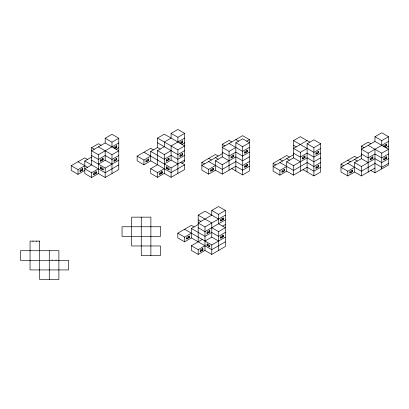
<?xml version="1.0" encoding="UTF-8"?>
<svg xmlns="http://www.w3.org/2000/svg" width="409" height="409" viewBox="0 0 409 409"><rect width="100%" height="100%" fill="white"/><g stroke="black" fill="none" stroke-linecap="round" stroke-linejoin="round"><path stroke-width="0.61" d="M111.979 173.549L111.979 154.72L118.774 150.798L105.185 142.951L105.185 138.247L111.979 134.321L118.774 138.247L118.774 169.628L105.185 177.475L98.39 173.549L98.39 154.72L118.774 142.951M98.39 168.84L91.596 172.767L84.801 168.84L91.596 164.919L91.596 147.659L98.39 143.738L101.105 145.307M105.185 142.951L91.596 150.798L98.39 154.72M84.801 170.41L78.007 174.336L71.212 170.41L71.212 165.706L84.801 157.859L87.526 159.433M105.185 138.247L111.979 142.168L118.774 138.247M98.39 173.549L91.596 177.475L84.801 173.549L84.801 160.998L91.596 157.076M114.362 148.247L116.396 147.071L116.396 145.895M71.212 165.706L78.007 169.628L84.801 165.706M114.699 148.441L116.734 147.266L116.734 145.701L114.014 147.266L114.014 148.053M116.054 149.229L118.774 147.659M80.052 171.192L82.424 169.822L82.424 168.646M82.761 170.021L80.046 171.591L80.046 170.021L82.761 168.452L82.761 170.021L82.424 169.822M100.435 160.993L102.807 159.622L102.807 158.447M103.145 159.822L100.43 161.391L100.43 159.822L103.145 158.252L103.145 159.822L102.807 159.622M98.39 164.137L105.185 160.21L105.185 150.798M118.774 155.507L111.979 159.428L105.185 155.507L98.39 159.428L91.596 155.507M100.43 168.452L103.145 170.021L103.145 168.452L100.43 166.882L100.43 168.452L100.767 168.252L103.145 169.628M114.024 160.993L116.396 159.622L116.396 158.447M116.734 159.822L114.014 161.391L114.014 159.822L116.734 158.252L116.734 159.822L116.396 159.622M93.641 174.331L96.013 172.961L96.013 171.785M96.35 173.155L93.635 174.725L93.635 173.155L96.35 171.591L96.35 173.155L96.013 172.961M91.596 160.21L105.185 168.058L118.774 160.21M157.516 138.089L164.306 134.167L184.689 145.931L177.895 149.858L157.516 138.089L157.516 147.501L150.722 151.427L150.722 160.839L171.1 172.608L184.689 164.761L180.62 162.414M171.1 150.64L164.306 154.561L164.306 173.39L157.516 177.317L150.722 173.39L150.722 168.687L157.516 164.761L157.516 150.64L164.306 146.719L164.306 142.01L171.1 138.089L171.1 133.38L177.895 129.459L184.689 133.38L184.689 161.627L181.979 163.191M118.774 164.919L105.185 172.767L84.801 160.998M150.722 160.839L143.927 164.761L137.133 160.839L137.133 156.131L150.722 148.288L153.436 149.858M171.1 133.38L177.895 137.301L184.689 133.38M137.133 156.131L143.927 160.057L150.722 156.131M184.689 138.089L171.1 145.931L171.1 160.057L164.306 163.978M145.972 161.621L148.339 160.251L148.339 159.075M148.682 160.446L145.962 162.015L145.962 160.446L148.682 158.876L148.682 160.446L148.339 160.251M180.277 143.385L182.312 142.204L182.312 141.028M180.62 143.579L182.654 142.404L182.654 140.834L179.934 142.404L179.934 143.186M181.974 144.362L184.689 142.797M166.356 160.834L168.723 159.469L168.723 158.288M169.065 159.663L166.345 161.233L166.345 159.663L169.065 158.094L169.065 159.663L168.723 159.469M184.689 150.64L177.895 154.561L157.516 142.797M179.945 156.126L182.312 154.76L182.312 153.585M182.654 154.955L179.934 156.524L179.934 154.955L182.654 153.385L182.654 154.955L182.312 154.76M184.689 155.348L177.895 159.27L171.1 155.348L164.306 159.27L150.722 151.427M150.722 168.687L157.516 172.608L164.306 168.687M166.345 168.293L169.065 169.863L169.065 168.293L166.345 166.724L166.345 168.293L166.688 168.099L169.065 169.469M159.561 174.173L161.928 172.802L161.928 171.627M162.271 173.002L159.551 174.571L159.551 173.002L162.271 171.432L162.271 173.002L161.928 172.802M143.927 152.209L171.1 167.9L184.689 160.057M249.429 166.269L242.634 170.19L235.84 166.269L222.251 174.111L215.456 170.19L215.456 160.778L222.251 156.851L222.251 144.3L229.045 140.379L231.76 141.949M164.306 173.39L171.1 177.317L184.689 169.469L184.689 164.761M215.456 170.19L208.662 174.111L201.867 170.19L201.867 162.347L215.456 154.5L218.176 156.069M235.84 170.977L235.84 142.731L242.634 138.809L249.429 142.731L242.634 146.652L242.634 174.899L249.429 170.977L249.429 139.592L242.634 135.67L222.251 147.439L229.045 151.361L229.045 170.19M222.251 153.718L201.867 165.481L208.662 169.408L215.456 165.481M229.045 151.361L235.84 147.439M246.714 141.161L249.429 139.592M231.09 157.634L233.462 156.264L233.462 155.088M233.8 156.463L231.08 158.032L231.08 156.463L233.8 154.893L233.8 156.463L233.462 156.264M249.429 147.439L242.634 151.361L229.045 143.518M210.707 170.972L213.079 169.602L213.079 168.426M213.416 169.796L210.696 171.366L210.696 169.796L213.416 168.227L213.416 169.796L213.079 169.602M222.251 174.111L222.251 164.699L235.84 156.851L242.634 160.778L249.429 156.851M244.679 152.925L247.046 151.56L247.046 150.379M247.389 151.754L244.669 153.324L244.669 151.754L247.389 150.185L247.389 151.754L247.046 151.56M249.429 152.148L242.634 156.069L235.84 152.148L229.045 156.069L222.251 152.148M249.429 161.56L242.634 165.481L235.84 161.56L222.251 169.408L208.662 161.56M244.679 167.046L247.046 165.681L247.046 164.505M247.389 165.875L244.669 167.445L244.669 165.875L247.389 164.306L247.389 165.875L247.046 165.681M320.687 167.271L313.892 171.192L307.098 167.271L293.509 175.118L286.714 171.192L286.714 161.78L293.509 157.859L293.509 140.599L300.303 136.672L309.812 142.168M307.098 140.599L293.509 148.441L300.303 152.363L300.303 171.192M286.714 171.192L279.92 175.118L273.125 171.192L273.125 163.349L286.714 155.502L289.434 157.071M307.098 171.979L307.098 143.733L313.892 139.812L320.687 143.733L320.687 171.979L313.892 175.901L303.023 169.628M293.509 154.72L273.125 166.489L279.92 170.41L286.714 166.489M300.303 152.363L307.098 148.441M313.892 175.901L313.892 147.659L320.687 143.733M198.186 241.821L198.186 215.144L204.981 211.223L218.57 219.066M204.981 226.913L198.186 222.992L211.775 215.144L211.775 210.436L218.57 206.514L225.364 210.436L225.364 246.525L211.775 254.372L204.981 250.451L204.981 226.913L225.364 215.144M302.348 158.636L304.72 157.271L304.72 156.09M305.058 157.465L302.343 159.035L302.343 157.465L305.058 155.895L305.058 157.465L304.72 157.271M320.687 148.441L313.892 152.363L293.509 140.599M281.965 171.974L284.337 170.604L284.337 169.428M284.674 170.804L281.959 172.373L281.959 170.804L284.674 169.234L284.674 170.804L284.337 170.604M293.509 175.118L293.509 165.701L307.098 157.859L313.892 161.78L320.687 157.859M225.364 241.821L211.775 249.664L191.392 237.895L184.597 241.821L177.803 237.895L177.803 233.191L191.392 225.344L194.111 226.913M315.937 153.932L318.309 152.562L318.309 151.386M318.647 152.756L315.932 154.326L315.932 152.756L318.647 151.187L318.647 152.756L318.309 152.562M320.687 153.15L313.892 157.071L307.098 153.15L300.303 157.071L293.509 153.15M191.392 237.895L191.392 228.483L198.186 224.561M218.57 250.451L218.57 231.622L225.364 227.695L218.57 223.774L218.57 214.362L225.364 210.436M177.803 233.191L184.597 237.113L191.392 233.191M186.647 238.677L189.014 237.307L189.014 236.131M189.357 237.506L186.637 239.071L186.637 237.506L189.357 235.937L189.357 237.506L189.014 237.307M320.687 162.562L313.892 166.489L307.098 162.562L293.509 170.41L279.92 162.562M220.615 220.63L222.987 219.265L222.987 218.089M223.329 219.459L220.609 221.029L220.609 219.459L223.329 217.89L223.329 219.459L222.987 219.265M225.364 219.853L204.981 231.622L198.186 227.695M315.937 168.053L318.309 166.683L318.309 165.507M318.647 166.877L315.932 168.447L315.932 166.877L318.647 165.313L318.647 166.877L318.309 166.683M207.026 233.186L209.398 231.816L209.398 230.64M209.74 232.01L207.02 233.58L207.02 232.01L209.74 230.441L209.74 232.01L209.398 231.816M368.166 145.338L381.755 153.181L388.55 149.259L374.961 141.417L374.961 136.708L381.755 132.787L388.55 136.708L388.55 164.95L374.961 172.797L370.886 170.441M222.649 226.126L225.364 224.561M374.961 168.089L361.372 175.936L354.577 172.01L354.577 162.598L361.372 158.677L361.372 146.12L368.166 142.199L370.886 143.769M204.981 250.451L198.186 254.372L191.392 250.451L191.392 245.743L202.266 239.464M374.961 141.417L361.372 149.259L368.166 153.181L388.55 141.417M204.981 241.034L211.775 237.113L211.775 222.992L198.186 215.144M354.577 172.01L347.783 175.936L340.988 172.01L340.988 164.167L354.577 156.32L357.297 157.894M374.961 136.708L381.755 140.63L388.55 136.708M225.364 232.404L218.57 236.325L211.775 232.404L204.981 236.325L191.392 228.483M191.392 245.743L198.186 249.664L204.981 245.743M361.372 155.538L340.988 167.307L347.783 171.228L354.577 167.307M207.02 245.349L209.74 246.918L209.74 245.349L207.02 243.779L207.02 245.349L207.358 245.155L209.74 246.525M220.615 237.89L222.987 236.525L222.987 235.349M223.329 236.719L220.609 238.289L220.609 236.719L223.329 235.149L223.329 236.719L222.987 236.525M200.236 251.228L202.603 249.863L202.603 248.682M202.946 250.057L200.226 251.627L200.226 250.057L202.946 248.488L202.946 250.057L202.603 249.863M184.597 229.265L211.775 244.955L225.364 237.113M384.138 146.708L386.173 145.532L386.173 144.357M384.48 146.903L386.51 145.732L386.51 144.162L383.795 145.732L383.795 146.514M385.835 147.69L388.55 146.12M370.211 159.454L372.584 158.089L372.584 156.908M372.921 158.283L370.206 159.853L370.206 158.283L372.921 156.713L372.921 158.283L372.584 158.089M349.828 172.792L352.2 171.422L352.2 170.246M352.538 171.622L349.823 173.191L349.823 171.622L352.538 170.052L352.538 171.622L352.2 171.422M361.372 175.936L361.372 166.519L374.961 158.677L381.755 162.598L388.55 158.677M388.55 153.968L381.755 157.889L374.961 153.968L368.166 157.889L361.372 153.968M383.8 159.454L386.173 158.089L386.173 156.908M386.51 158.283L383.795 159.853L383.795 158.283L386.51 156.713L386.51 158.283L386.173 158.089M388.55 163.38L381.755 167.307L374.961 163.38L361.372 171.228L347.783 163.38M386.173 145.532L386.51 145.732M361.372 146.12L364.097 147.695M361.372 158.677L368.166 162.598M354.577 159.459L357.302 161.034M354.577 162.598L361.372 166.519M347.783 160.246L350.503 161.811M307.098 143.733L313.892 147.659M340.988 164.167L343.708 165.737M293.509 145.302L296.228 146.872M293.514 157.859L300.303 161.78M286.729 158.651L289.434 160.21M286.714 161.78L293.509 165.701M279.92 159.428L282.639 160.993M235.84 139.592L238.554 141.161M273.125 163.349L275.845 164.919M235.84 142.731L242.634 146.652M222.251 144.3L224.965 145.87M222.256 156.857L229.045 160.778M215.456 157.649L218.171 159.208M231.76 168.62L242.634 174.899M215.456 160.778L222.251 164.699M182.312 142.204L182.654 142.404M208.662 158.421L211.376 159.991M201.867 162.347L204.582 163.912M157.516 147.501L160.236 149.075M157.516 150.64L164.306 154.561M171.1 160.057L177.895 163.978M116.396 147.071L116.734 147.266M211.775 210.436L218.57 214.362M98.39 146.877L111.979 154.72M91.596 147.659L94.315 149.234M105.185 160.21L111.979 164.137M198.186 219.853L200.906 221.422M211.775 227.695L218.57 231.622M211.775 237.113L218.57 241.034M78.007 161.78L87.516 167.276M381.755 140.63L381.755 145.338M381.755 153.181L381.755 168.876M374.961 149.259L374.961 172.797M368.166 153.181L368.166 172.01M347.783 171.228L347.783 175.936M279.92 170.41L279.92 175.118M211.775 244.955L211.775 254.372M208.662 169.408L208.662 174.111M207.358 243.979L207.358 245.155M198.186 249.664L198.186 254.372M184.597 237.113L184.597 241.821M177.895 137.301L177.895 142.01M177.895 149.858L177.895 173.39M171.1 167.9L171.1 177.317M166.688 166.918L166.688 168.099M157.516 172.608L157.516 177.317M150.875 255.584L150.875 217.148L131.662 217.148L131.662 245.973L160.486 245.973L160.486 255.584L141.269 255.584L141.269 217.148M143.927 160.057L143.927 164.761M111.979 142.168L111.979 146.877M105.185 168.058L105.185 177.475M100.767 167.077L100.767 168.252M91.596 172.767L91.596 177.475M78.007 169.628L78.007 174.336M56.002 259.843L56.002 260.323M52.158 259.843L52.158 260.323M49.274 250.717L49.274 279.541M36.784 241.106L36.784 241.586M32.94 241.106L32.94 241.586M160.486 226.755L122.051 226.755L122.051 236.366L160.486 236.366L160.486 226.755M39.668 241.106L30.056 241.106L30.056 269.935L68.492 269.935L68.492 260.323L20.45 260.323L20.45 250.717L58.886 250.717L58.886 279.541L39.668 279.541L39.668 241.106"/></g></svg>
